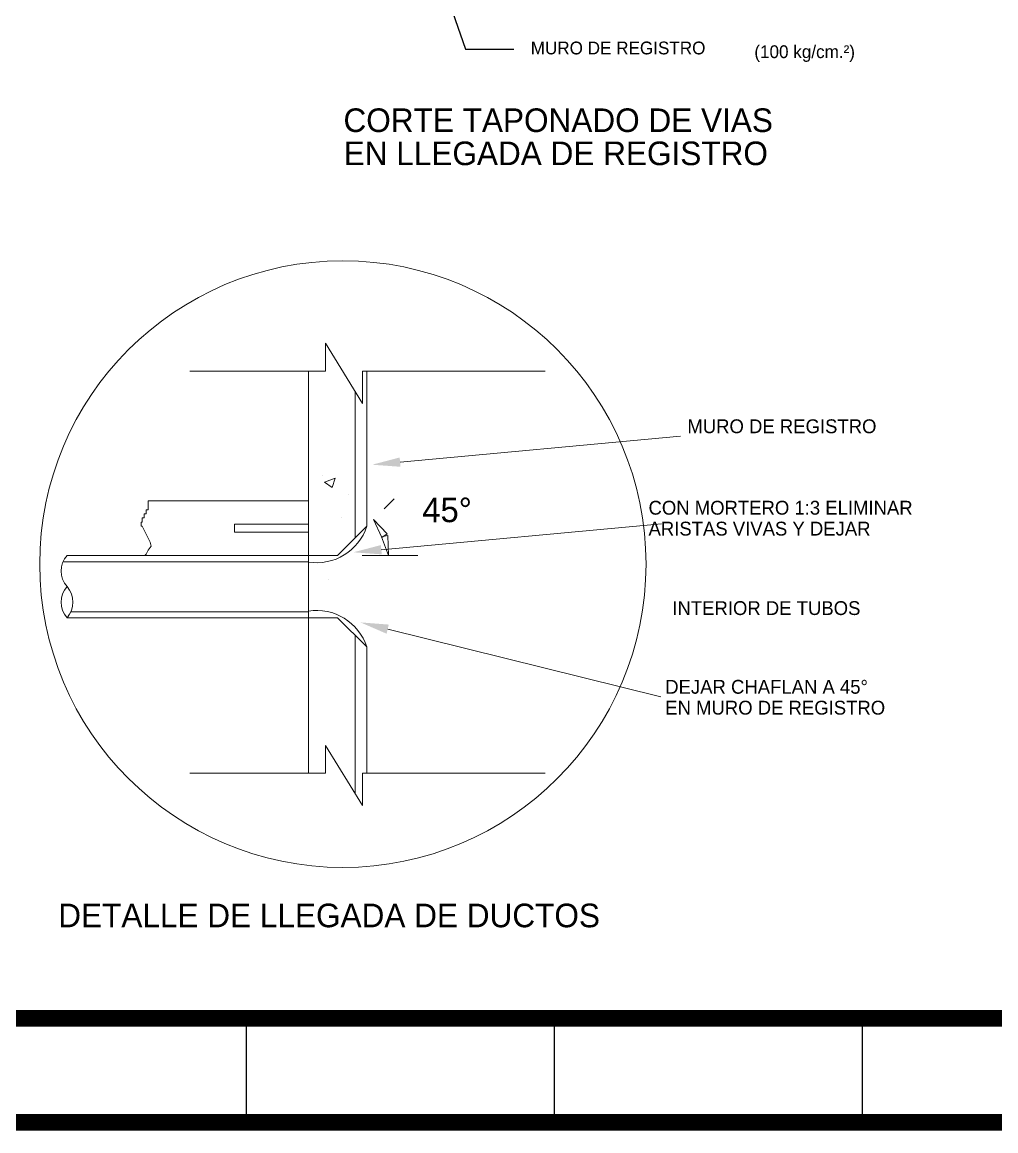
# Model space of a CAD drawing. Header units: centimetres. Extents: x 201 to 3483, y 96 to 2223.
# Drawn here: x 1652 to 2148, y 96 to 659 of the extents above; entities that cross this region are included whole.
import ezdxf
from ezdxf.enums import TextEntityAlignment as Align

# ---------------------------------------------------------------- set-up
doc = ezdxf.new("R2010")
doc.units = ezdxf.units.CM
doc.header["$LTSCALE"] = 10
doc.header["$MEASUREMENT"] = 0
doc.layers.get('0').update_dxf_attribs({"linetype": 'CONTINUOUS'})
for name, color, linetype in [('DIM', 7, 'CONTINUOUS'), ('Ductos', 30, 'CONTINUOUS'), ('IND', 7, 'CONTINUOUS'), ('MARCO', 7, 'CONTINUOUS'), ('REGISTRO', 1, 'CONTINUOUS'), ('TEXTOS', 7, 'CONTINUOUS'), ('VARILLAS', 30, 'CONTINUOUS')]:
    doc.layers.add(name, color=color, linetype=linetype)
doc.styles.get("Standard").update_dxf_attribs({"font": ''})
doc.styles.add('Zurich', font='')
doc.styles.get('Standard').set_extended_font_data('Zurich Ex BT')
doc.styles.get('Zurich').set_extended_font_data('Zurich Ex BT')
doc.dimstyles.get("Standard").update_dxf_attribs({"dimtxt": 9, "dimasz": 4, "dimexe": 2, "dimexo": 2, "dimgap": 0.09, "dimtad": 0, "dimtih": 1, "dimtoh": 1, "dimdec": 1, "dimzin": 0, "dimdsep": 46, "dimtxsty": 'Standard', "dimcen": 0.09, "dimadec": 0, "dimazin": 0, "dimtfac": 1, "dimtdec": 1, "dimtofl": 0, "dimtmove": 0, "dimatfit": 3, "dimfxl": 0, "dimtolj": 1, "dimtzin": 0, "dimarcsym": 0})

# ---------------------------------------------------------------- blocks, each defined once
blk = doc.blocks.new('_ClosedBlank')
at = {"color": 0, "linetype": 'ByBlock', "lineweight": -2}
for p, q in [((-1, 0.167), (0, 0)), ((-1, 0.167), (-1, -0.167)), ((0, 0), (-1, -0.167))]:
    blk.add_line(p, q, dxfattribs=at)
blk = doc.blocks.new('Marco-Reg')
at = {"layer": 'MARCO', "linetype": 'Continuous'}
for p, q in [((1766.37, 152.94), (1766.37, 100)), ((1923, 152.94), (1923, 100)), ((2079.63, 152.94), (2079.63, 100))]:
    blk.add_line(p, q, dxfattribs=at)
at = {"layer": 'MARCO', "linetype": 'Continuous', "const_width": 8.49}
blk.add_lwpolyline([(3479.07, 100), (3479.07, 2218.66), (204.79, 2218.66), (204.79, 100)], close=True, dxfattribs=at)
blk.add_lwpolyline([(2711.55, 152.94), (204.79, 152.94)], dxfattribs=at)

msp = doc.modelspace()

# ---------------------------------------------------------------- linework, layer by layer
at = {"lineweight": 5}
for p, q in [((1825.56, 481.93), (1825.56, 465.57)), ((1844.65, 435.72), (1987.23, 448.89)), ((1805.29, 429.08), (1805.29, 429.08)), ((1806.16, 425.46), (1811.71, 427.59)), ((1806.16, 425.46), (1810.1, 422.8)), ((1810.1, 422.8), (1811.71, 427.59)), ((1818.39, 419.5), (1818.39, 419.5)), ((1814.85, 407.65), (1814.85, 407.65)), ((1835.1, 391.19), (1977.68, 404.36)), ((1716.46, 390.96), (1715.44, 388.91)), ((1715.44, 388.91), (1714.81, 388.28)), ((1808.33, 376.04), (1808.33, 376.04)), ((1816.13, 356.53), (1816.13, 356.53)), ((1838.34, 350.81), (1977.31, 316.32))]:
    msp.add_line(p, q, dxfattribs=at)
msp.add_circle((1815.56, 383.88), 154.2, dxfattribs=at)
for points in [[(1844.44, 438.08), (1844.87, 433.35), (1830.46, 434.41)], [(1834.89, 393.55), (1835.32, 388.82), (1820.91, 389.88)], [(1838.91, 353.12), (1837.77, 348.5), (1824.5, 354.24)]]:
    msp.add_solid(points, dxfattribs=at)
at = {"layer": 'Ductos', "lineweight": 5}
for p, q in [((1836.53, 411.96), (1841.72, 417.14)), ((1716.46, 416.03), (1716.46, 411.43)), ((1798.01, 416), (1716.46, 416)), ((1714.41, 407.33), (1713.39, 407.33)), ((1713.39, 407.33), (1713.39, 405.28)), ((1715.44, 409.38), (1714.41, 409.38)), ((1714.41, 409.38), (1714.41, 407.33)), ((1716.46, 411.43), (1715.44, 411.43)), ((1715.44, 411.43), (1715.44, 409.38)), ((1713.39, 405.28), (1712.88, 405.28)), ((1712.88, 405.28), (1712.88, 403.24)), ((1712.88, 403.24), (1713.39, 403.24)), ((1713.39, 403.24), (1714.41, 401.19)), ((1714.41, 401.19), (1715.44, 399.14)), ((1798.01, 404.12), (1760.38, 404.12)), ((1760.38, 404.12), (1760.38, 400.16)), ((1812.86, 388.28), (1827.71, 403.13)), ((1715.44, 399.14), (1717.49, 395.05)), ((1717.49, 395.05), (1718, 393)), ((1760.38, 400.16), (1798.01, 400.16)), ((1718, 393), (1716.46, 390.96)), ((1798.01, 384.95), (1673.17, 384.95)), ((1798.01, 388.28), (1675.24, 388.28)), ((1798.01, 388.28), (1812.86, 388.28)), ((1675.24, 356.6), (1798.01, 356.6)), ((1677.2, 359.68), (1798.01, 359.68)), ((1798.01, 356.6), (1812.86, 356.6))]:
    msp.add_line(p, q, dxfattribs=at)
for centre, radius, start, end in [((1802.28, 411.31), 26.71, 260.7874, 342.1671), ((1684.29, 380.36), 12.03, 138.8141, 221.1859), ((1684.29, 364.52), 12.03, 138.8141, 221.1859), ((1666.19, 364.52), 12.03, 318.8141, 41.1859)]:
    msp.add_arc(centre, radius, start, end, dxfattribs=at)
at = {"layer": 'IND', "lineweight": 5}
msp.add_line((1825.34, 388.28), (1853.68, 388.28), dxfattribs=at)
msp.add_arc((1812.86, 388.28), 25.84, 22.278, 22.722, dxfattribs=at)
at = {"layer": 'REGISTRO', "lineweight": 5}
for p, q in [((1806.73, 496.14), (1806.73, 481.93)), ((1806.73, 496.14), (1825.56, 465.57)), ((1737.71, 481.93), (1806.73, 481.93)), ((1798.01, 277.52), (1798.01, 481.93)), ((1825.56, 481.93), (1918.44, 481.93)), ((1806.73, 291.73), (1806.73, 277.52)), ((1806.73, 291.73), (1825.56, 261.16)), ((1737.71, 277.52), (1806.73, 277.52)), ((1825.56, 277.52), (1825.56, 261.16)), ((1825.56, 277.52), (1918.44, 277.52))]:
    msp.add_line(p, q, dxfattribs=at)
at = {"layer": 'VARILLAS', "lineweight": 5}
for p, q in [((1827.71, 403.13), (1827.71, 481.93)), ((1821.77, 397.19), (1821.77, 471.73)), ((1812.86, 356.6), (1827.71, 341.75)), ((1821.77, 267.32), (1821.77, 347.69)), ((1827.71, 277.52), (1827.71, 341.75))]:
    msp.add_line(p, q, dxfattribs=at)
msp.add_arc((1802.28, 333.57), 26.71, 17.8329, 99.2126, dxfattribs=at)

# ---------------------------------------------------------------- block references
at = {"layer": 'DIM'}
msp.add_blockref('Marco-Reg', (0, 0), dxfattribs=at)
at = {"layer": 'DIM', "lineweight": 5, "yscale": 9.98505828760608, "zscale": 9.98505828759257}
for p, xscale, rotation in [((1831.13, 406.55), 9.985058287528469, 123.8609939736437), ((1838.7, 388.28), 9.985058287559541, 281.1390060252427)]:
    msp.add_blockref('_ClosedBlank', p, dxfattribs=dict(at, xscale=xscale, rotation=rotation))

# ---------------------------------------------------------------- texts
at = {"lineweight": 5, "style": 'Zurich'}
for s, height, p in [('MURO DE REGISTRO', 7.0354, (1990.78, 453.95)), ('CON MORTERO 1:3 ELIMINAR', 7.0354, (1971.02, 412.53)), ('ARISTAS VIVAS Y DEJAR', 7.0354, (1971.02, 401.92)), ('INTERIOR DE TUBOS', 7.0354, (1983.14, 361.51)), ('DEJAR CHAFLAN A 45°', 7.0354, (1979.53, 321.49)), ('EN MURO DE REGISTRO', 7.0354, (1979.53, 310.88)), ('DETALLE DE LLEGADA DE DUCTOS', 12, (1670.78, 205.25))]:
    msp.add_text(s, height=height, dxfattribs=at).set_placement(p, align=Align.MIDDLE_LEFT)
at = {"layer": 'DIM', "lineweight": 5, "insert": (1868.54, 411.34), "char_height": 12.481, "attachment_point": 5, "style": 'Zurich'}
msp.add_mtext('\\A1;45°', dxfattribs=at)
at = {"layer": 'TEXTOS', "lineweight": 5}
msp.add_text('MURO DE REGISTRO', height=6.5, dxfattribs=at).set_placement((1911.11, 643.02))
at = {"layer": 'TEXTOS'}
msp.add_text('(100 kg/cm.²)', height=6.5, dxfattribs=at).set_placement((2024.84, 641.13))
at = {"layer": 'TEXTOS', "lineweight": 5}
for s, p in [('CORTE TAPONADO DE VIAS', (1925.08, 609.55)), ('EN LLEGADA DE REGISTRO', (1923.86, 592.71))]:
    msp.add_text(s, height=12, dxfattribs=at).set_placement(p, align=Align.MIDDLE_CENTER)

# ---------------------------------------------------------------- leaders
at = {"layer": 'TEXTOS'}
msp.add_leader([(1859.16, 699.82), (1877.89, 645.64), (1902.55, 645.64)], dimstyle='Standard', override={"dimgap": 0.09, "dimtad": 0}, dxfattribs=at)

doc.saveas('drawing.dxf')
